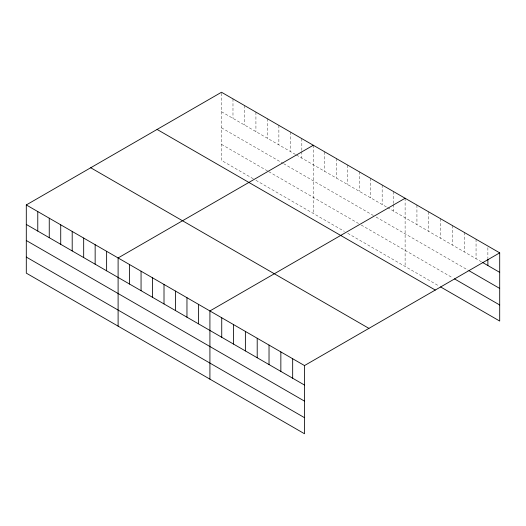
<?xml version="1.0" encoding="UTF-8"?>
<svg xmlns="http://www.w3.org/2000/svg" width="526" height="526" viewBox="0 0 526 526"><rect width="100%" height="100%" fill="white"/><g stroke="black" fill="none" stroke-linecap="round" stroke-linejoin="round"><path stroke-width="0.39" stroke-dasharray="2.63 1.97" d="M221.499 111.742L295.757 154.618M296.427 155.006L386.886 207.231M387.563 207.619L481.619 261.922M221.499 127.811L282.929 163.277M283.606 163.671L373.388 215.502M376.083 217.06L468.403 270.364M221.499 144.367L267.405 170.871M268.753 171.654L358.535 223.484M361.237 225.043L452.406 277.682M253.23 178.755L221.499 160.437L221.499 92.247M255.925 180.319L344.359 231.374M347.732 233.32L439.19 286.124M487.878 247.661L487.878 258.22M476.056 239.212L476.056 258.707M464.228 232.38L464.228 251.882M452.406 225.555L452.406 245.057M440.584 218.731L440.584 238.232M428.762 211.906L428.762 231.407M416.934 205.081L416.934 224.576M405.112 198.249L405.112 266.445M393.639 191.628L393.639 203.812M393.639 204.627L393.639 211.13M382.159 185.001L382.159 204.502M370.685 178.373L370.685 197.875M359.212 171.752L359.212 191.254M347.732 165.125L347.732 184.626M336.259 158.497L336.259 177.998M324.785 151.876L324.785 171.371M313.305 145.248L313.305 213.444M301.832 138.621L301.832 150.811M301.832 151.626L301.832 158.122M290.352 132L290.352 151.495M278.879 125.372L278.879 144.874M267.405 118.744L267.405 138.246M255.925 112.123L255.925 131.618M244.452 105.496L244.452 124.997M232.979 98.868L232.979 118.37"/><path stroke-width="0.79" d="M26.3 204.943L304.501 365.563L304.501 433.753L26.3 273.139L26.3 204.943L221.499 92.247L499.7 252.861L499.7 321.057L440.584 286.926M313.305 145.248L118.107 257.944L118.107 326.14M405.112 198.249L209.913 310.951L209.913 379.147M304.501 365.563L499.7 252.861M482.316 262.323L499.7 272.363M469.1 270.765L499.7 288.432M454.49 278.885L499.7 304.988M157.083 129.435L435.285 290.05M90.715 167.755L368.917 328.369M26.3 224.444L304.501 385.058M26.3 240.513L304.501 401.128M26.3 257.069L304.501 417.683M487.878 259.035L487.878 265.538M292.673 358.732L292.673 378.233M280.851 351.907L280.851 371.409M269.029 345.082L269.029 364.584M257.207 338.257L257.207 357.752M245.379 331.426L245.379 350.927M233.557 324.601L233.557 344.103M221.735 317.776L221.735 337.278M198.434 304.324L198.434 323.825M186.96 297.696L186.96 317.198M175.487 291.075L175.487 310.577M164.007 284.448L164.007 303.949M152.533 277.82L152.533 297.321M141.06 271.199L141.06 290.7M129.58 264.571L129.58 284.073M106.627 251.323L106.627 270.824M95.153 244.695L95.153 264.197M83.68 238.068L83.68 257.569M72.2 231.447L72.2 250.948M60.727 224.819L60.727 244.32M49.253 218.191L49.253 237.693M37.773 211.57L37.773 231.072"/></g></svg>
